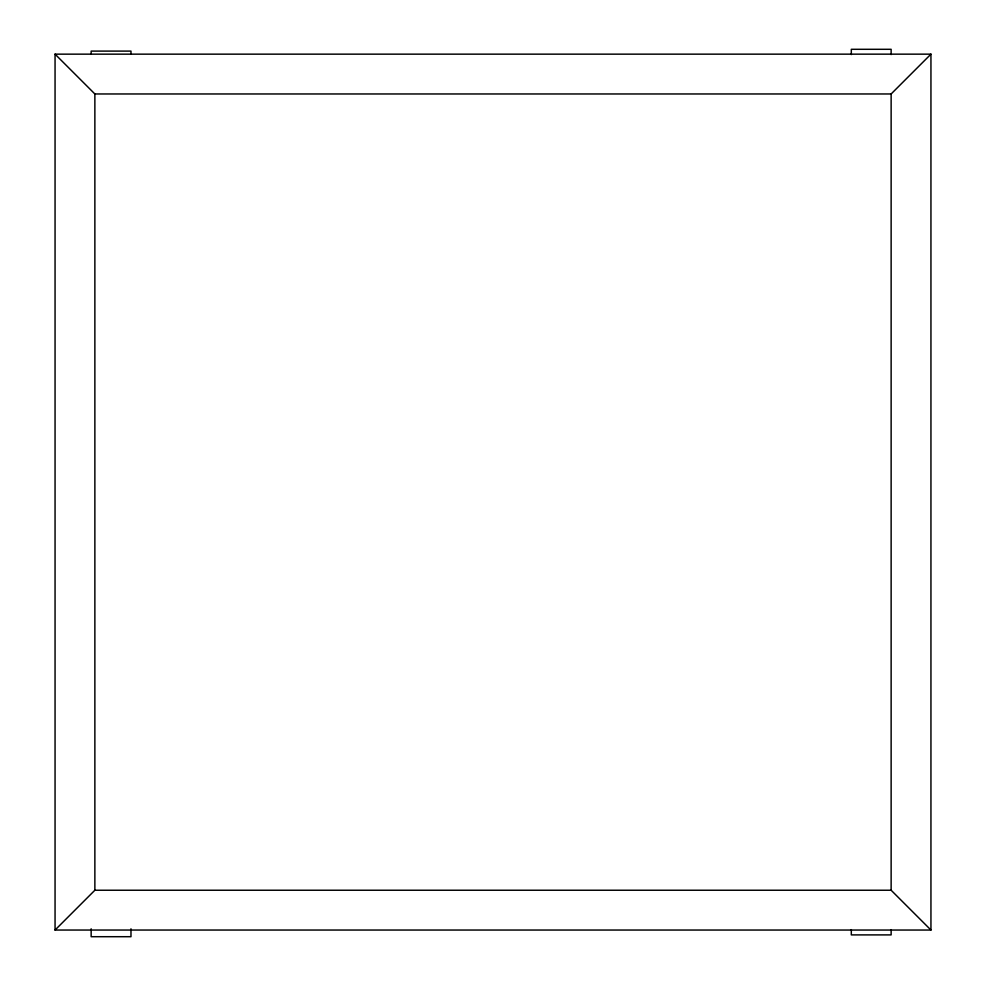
<?xml version="1.0" encoding="UTF-8"?>
<svg xmlns="http://www.w3.org/2000/svg" width="986" height="986" viewBox="0 0 986 986"><rect width="100%" height="100%" fill="white"/><g stroke="black" fill="none" stroke-linecap="round" stroke-linejoin="round"><path stroke-width="1.48" d="M55.056 930.044L94.866 890.235L891.134 890.235L930.944 930.044L55.056 930.044L55.056 54.156L930.944 54.156L930.944 930.044M891.134 890.235L891.134 93.966L930.944 54.156M55.056 54.156L94.866 93.966L891.134 93.966M891.134 54.587L891.134 49.3L851.312 49.3L851.312 54.587M891.134 929.613L891.134 934.901L851.312 934.901L851.312 929.613M130.978 53.786L130.978 51.099L91.156 51.099L91.156 53.786M130.978 928.812L130.978 936.7L91.156 936.7L91.156 928.812M94.866 93.966L94.866 890.235"/></g></svg>
